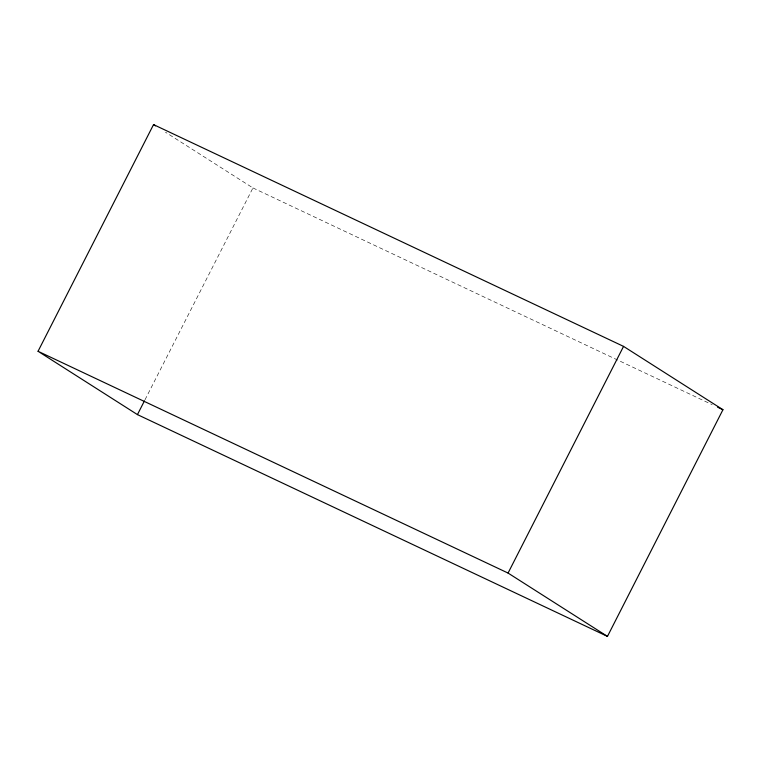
<?xml version="1.0" encoding="UTF-8"?>
<svg xmlns="http://www.w3.org/2000/svg" width="761" height="761" viewBox="0 0 761 761"><rect width="100%" height="100%" fill="white"/><g stroke="black" fill="none" stroke-linecap="round" stroke-linejoin="round"><path stroke-width="0.57" stroke-dasharray="3.81 2.85" d="M144.999 399.782L252.937 187.938L165.47 132.205M252.937 187.938L712.22 404.662"/><path stroke-width="1.14" d="M38.05 351.278L153.541 124.604L623.554 346.388L722.95 409.722L607.459 636.396L137.446 414.612L38.05 351.278L508.063 573.062L607.459 636.396M137.446 414.612L144.466 400.838M508.063 573.062L623.554 346.388M717.585 407.192L722.95 409.722M153.541 124.604L155.529 125.869"/></g></svg>
